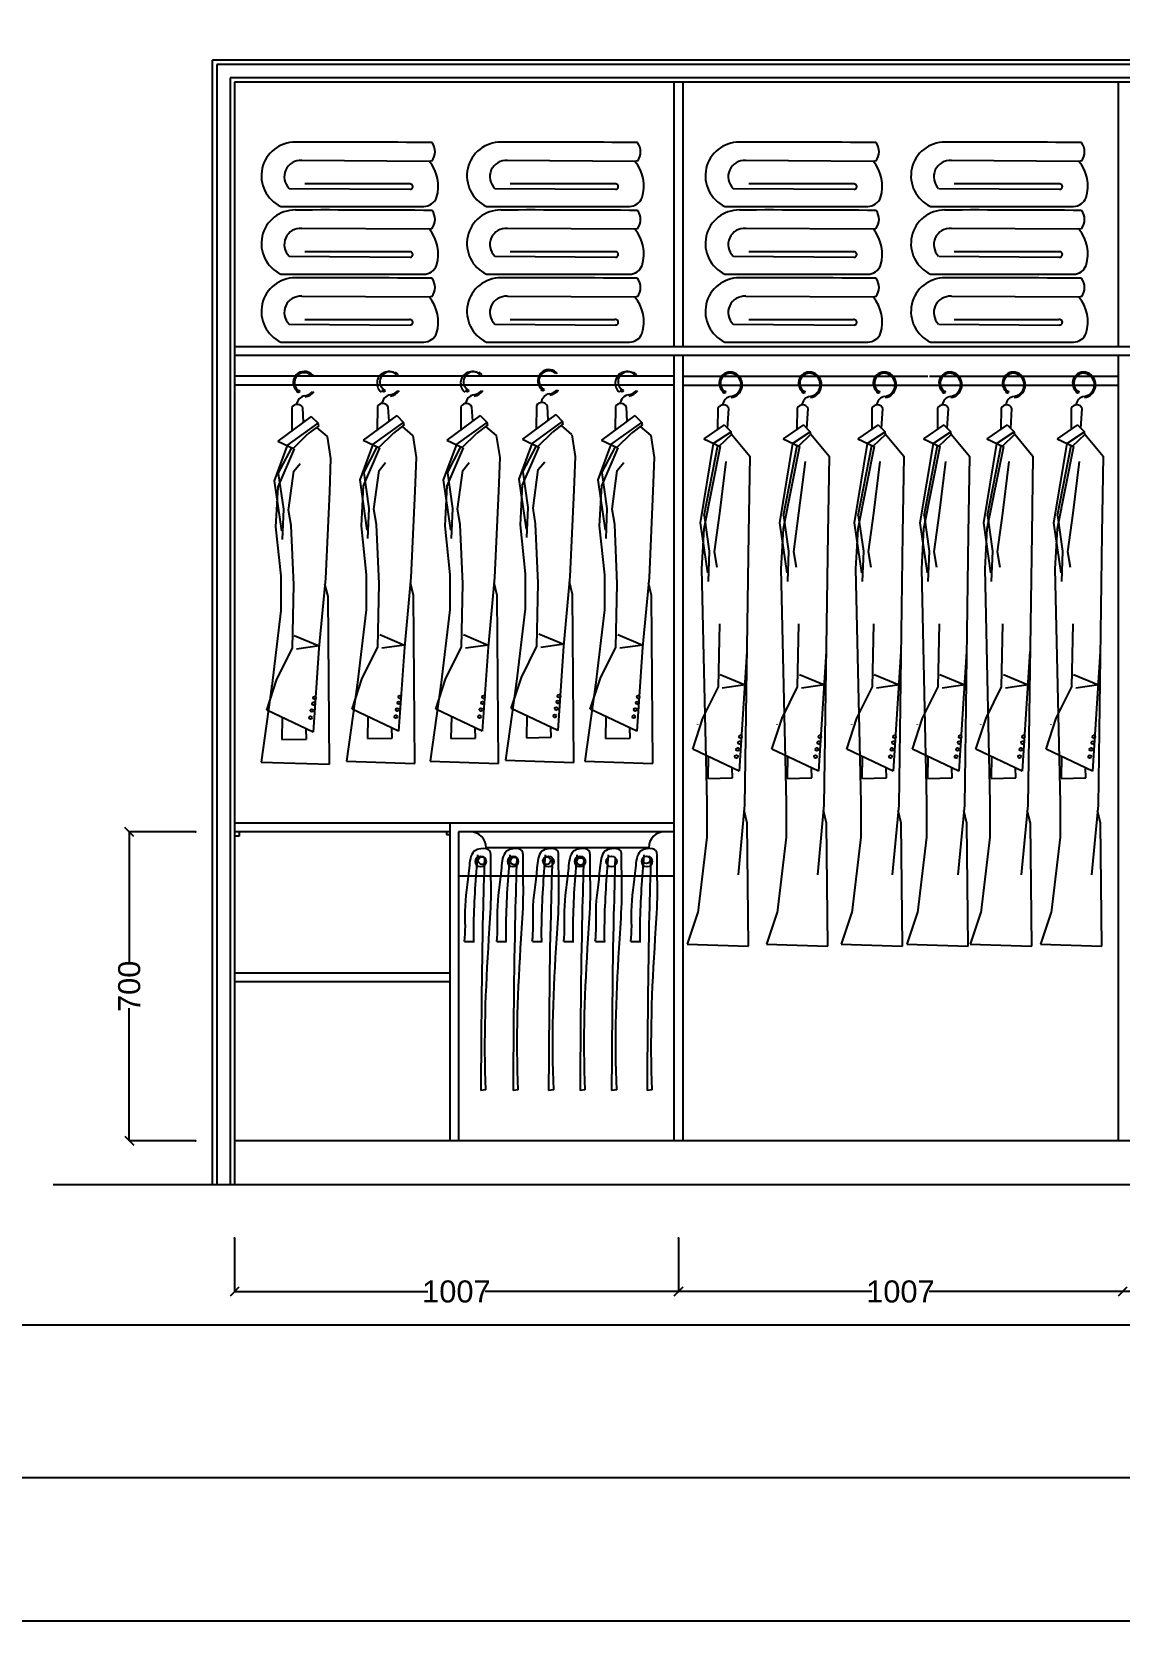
# Model space of a CAD drawing. Header units: inches. Extents: x 8.4 to 50.9, y 14.4 to 39.2.
# Drawn here: x 10.727 to 13.195, y 14.425 to 18.029 of the extents above; entities that cross this region are included whole.
import ezdxf

# ---------------------------------------------------------------- set-up
doc = ezdxf.new("R2010")
doc.units = ezdxf.units.IN
doc.header["$MEASUREMENT"] = 0
for name, color, linetype in [('02', 2, 'Continuous'), ('1', 1, 'Continuous'), ('4', 4, 'Continuous'), ('kadrbm', 4, 'Continuous')]:
    doc.layers.add(name, color=color, linetype=linetype)
doc.styles.get("Standard").update_dxf_attribs({"font": 'arial.ttf'})

# ---------------------------------------------------------------- blocks, each defined once
blk = doc.blocks.new('kadrbm')
at = {"layer": 'kadrbm', "color": 4}
blk.add_lwpolyline([(0, 0), (0, 24.7972), (21, 24.7972), (21, 0), (0, 0)], close=True, dxfattribs=at)
blk.add_lwpolyline([(20.6631, 0.3257), (20.6631, 24.4603), (0.3369, 24.4603), (0.3369, 0.3257), (20.6631, 0.3257)], dxfattribs=at)

msp = doc.modelspace()

# ---------------------------------------------------------------- linework, layer by layer
at = {"layer": '02'}
for p, q in [((11.0985, 16.2145), (10.9482, 16.2145)), ((10.9483, 16.2145), (10.9483, 15.9139)), ((10.9483, 15.5145), (10.9483, 15.8152)), ((11.0985, 15.5145), (10.9482, 15.5145)), ((11.1866, 15.2937), (11.1866, 15.1721)), ((12.1932, 15.2937), (12.1932, 15.1721)), ((11.1866, 15.1723), (11.6248, 15.1723)), ((12.6315, 15.1723), (11.755, 15.1723)), ((13.6381, 15.1723), (12.7616, 15.1723))]:
    msp.add_line(p, q, dxfattribs=at)
for p in [(10.9483, 16.2145), (11.0985, 16.2145), (11.0985, 15.5145), (11.1866, 15.2937), (12.1932, 15.2937), (12.1932, 15.1723)]:
    msp.add_point(p, dxfattribs=at)
at = {"layer": '1'}
for p, q in [((14.2566, 17.9645), (11.1366, 17.9645)), ((11.1366, 15.4145), (11.1366, 17.9645)), ((14.2466, 17.9545), (11.1466, 17.9545)), ((11.1466, 17.9545), (11.1466, 15.4145)), ((14.2166, 17.9245), (11.1766, 17.9245)), ((11.1766, 17.9245), (11.1766, 15.4145)), ((14.2066, 17.9145), (11.1866, 17.9145)), ((11.1866, 17.9145), (11.1866, 15.4145)), ((12.1832, 17.9145), (12.1832, 17.3145)), ((12.2032, 17.9145), (12.2032, 17.3145)), ((13.1899, 17.9145), (13.1899, 17.3145)), ((11.6286, 17.735), (11.3393, 17.7368)), ((11.6341, 17.7363), (11.6286, 17.735)), ((12.0947, 17.735), (11.8054, 17.7368)), ((12.1002, 17.7363), (12.0947, 17.735)), ((12.6353, 17.735), (12.346, 17.7368)), ((12.6408, 17.7363), (12.6353, 17.735)), ((13.1014, 17.735), (12.8121, 17.7368)), ((13.1069, 17.7363), (13.1014, 17.735)), ((11.3106, 17.6739), (11.5847, 17.6718)), ((11.5833, 17.6838), (11.346, 17.6838)), ((11.7767, 17.6739), (12.0508, 17.6718)), ((12.0494, 17.6838), (11.8121, 17.6838)), ((12.3172, 17.6739), (12.5914, 17.6718)), ((12.59, 17.6838), (12.3527, 17.6838)), ((12.7833, 17.6739), (13.0575, 17.6718)), ((13.0561, 17.6838), (12.8188, 17.6838)), ((11.292, 17.6331), (11.6159, 17.6331)), ((11.7581, 17.6331), (12.082, 17.6331)), ((12.2987, 17.6331), (12.6226, 17.6331)), ((12.7648, 17.6331), (13.0887, 17.6331)), ((11.6286, 17.5811), (11.3393, 17.5829)), ((11.6341, 17.5824), (11.6286, 17.5811)), ((12.0947, 17.5811), (11.8054, 17.5829)), ((12.1002, 17.5824), (12.0947, 17.5811)), ((12.6353, 17.5811), (12.346, 17.5829)), ((12.6408, 17.5824), (12.6353, 17.5811)), ((13.1014, 17.5811), (12.8121, 17.5829)), ((13.1069, 17.5824), (13.1014, 17.5811)), ((11.3106, 17.52), (11.5847, 17.5179)), ((11.5833, 17.53), (11.346, 17.53)), ((11.7767, 17.52), (12.0508, 17.5179)), ((12.0494, 17.53), (11.8121, 17.53)), ((12.3172, 17.52), (12.5914, 17.5179)), ((12.59, 17.53), (12.3527, 17.53)), ((12.7833, 17.52), (13.0575, 17.5179)), ((13.0561, 17.53), (12.8188, 17.53)), ((11.292, 17.4793), (11.6159, 17.4793)), ((11.7581, 17.4793), (12.082, 17.4793)), ((12.2987, 17.4793), (12.6226, 17.4793)), ((12.7648, 17.4793), (13.0887, 17.4793)), ((11.6286, 17.4272), (11.3393, 17.429)), ((11.6341, 17.4286), (11.6286, 17.4272)), ((12.0947, 17.4272), (11.8054, 17.429)), ((12.1002, 17.4286), (12.0947, 17.4272)), ((12.6353, 17.4272), (12.346, 17.429)), ((12.6408, 17.4286), (12.6353, 17.4272)), ((13.1014, 17.4272), (12.8121, 17.429)), ((13.1069, 17.4286), (13.1014, 17.4272)), ((11.5833, 17.3761), (11.346, 17.3761)), ((12.0494, 17.3761), (11.8121, 17.3761)), ((12.59, 17.3761), (12.3527, 17.3761)), ((13.0561, 17.3761), (12.8188, 17.3761)), ((11.3106, 17.3662), (11.5847, 17.364)), ((11.7767, 17.3662), (12.0508, 17.364)), ((12.3172, 17.3662), (12.5914, 17.364)), ((12.7833, 17.3662), (13.0575, 17.364)), ((14.2066, 17.3145), (11.1866, 17.3145)), ((11.292, 17.3254), (11.6159, 17.3254)), ((11.7581, 17.3254), (12.082, 17.3254)), ((12.2987, 17.3254), (12.6226, 17.3254)), ((12.7648, 17.3254), (13.0887, 17.3254)), ((14.2066, 17.2945), (11.1866, 17.2945)), ((12.1832, 17.2945), (12.1832, 15.5145)), ((12.2032, 17.2945), (12.2032, 15.5145)), ((13.1899, 17.2945), (13.1899, 15.5145)), ((12.1832, 17.2478), (11.1866, 17.2478)), ((12.1832, 17.2278), (11.1866, 17.2278)), ((12.2032, 17.2478), (12.7584, 17.2478)), ((12.2032, 17.2278), (13.1899, 17.2278)), ((12.7622, 17.2478), (13.1899, 17.2478)), ((11.3608, 17.1567), (11.2851, 17.1007)), ((11.3169, 17.1769), (11.3164, 17.1239)), ((11.3435, 17.1439), (11.3417, 17.1759)), ((11.3608, 17.1567), (11.3764, 17.1411)), ((11.5545, 17.1588), (11.4788, 17.1028)), ((11.5107, 17.179), (11.5101, 17.1259)), ((11.5372, 17.146), (11.5354, 17.1779)), ((11.5545, 17.1588), (11.5702, 17.1431)), ((11.7441, 17.1588), (11.6684, 17.1028)), ((11.7003, 17.179), (11.6997, 17.1259)), ((11.7268, 17.146), (11.725, 17.1779)), ((11.7441, 17.1588), (11.7598, 17.1431)), ((11.9152, 17.1609), (11.8395, 17.1048)), ((11.8713, 17.181), (11.8708, 17.128)), ((11.8979, 17.148), (11.8961, 17.18)), ((11.9152, 17.1609), (11.9308, 17.1452)), ((12.0945, 17.1588), (12.0188, 17.1028)), ((12.0506, 17.179), (12.0501, 17.1259)), ((12.0772, 17.146), (12.0754, 17.1779)), ((12.0945, 17.1588), (12.1101, 17.1431)), ((12.2828, 17.1756), (12.2822, 17.1289)), ((12.3047, 17.1296), (12.3075, 17.1745)), ((12.4625, 17.1756), (12.462, 17.1289)), ((12.4844, 17.1296), (12.4873, 17.1745)), ((12.632, 17.1756), (12.6314, 17.1289)), ((12.6539, 17.1296), (12.6567, 17.1745)), ((12.7809, 17.1756), (12.7804, 17.1289)), ((12.8028, 17.1296), (12.8057, 17.1745)), ((12.9247, 17.1756), (12.9242, 17.1289)), ((12.9466, 17.1296), (12.9495, 17.1745)), ((13.0839, 17.1756), (13.0834, 17.1289)), ((13.1058, 17.1296), (13.1087, 17.1745)), ((11.3065, 17.0906), (11.3764, 17.1411)), ((11.3778, 17.1356), (11.3532, 17.1171)), ((11.3729, 17.1319), (11.3968, 17.1112)), ((11.3778, 17.1356), (11.3764, 17.1411)), ((11.5002, 17.0927), (11.5702, 17.1431)), ((11.5137, 17.0863), (11.5469, 17.1191)), ((11.5715, 17.1376), (11.5469, 17.1191)), ((11.5666, 17.134), (11.5905, 17.1133)), ((11.5715, 17.1376), (11.5702, 17.1431)), ((11.6898, 17.0927), (11.7598, 17.1431)), ((11.7033, 17.0863), (11.7365, 17.1191)), ((11.7611, 17.1376), (11.7365, 17.1191)), ((11.7562, 17.134), (11.7801, 17.1133)), ((11.7611, 17.1376), (11.7598, 17.1431)), ((11.8609, 17.0947), (11.9308, 17.1452)), ((11.8743, 17.0884), (11.9075, 17.1212)), ((11.9322, 17.1397), (11.9075, 17.1212)), ((11.9273, 17.136), (11.9512, 17.1154)), ((11.9322, 17.1397), (11.9308, 17.1452)), ((12.0402, 17.0927), (12.1101, 17.1431)), ((12.0536, 17.0863), (12.0868, 17.1191)), ((12.1115, 17.1376), (12.0868, 17.1191)), ((12.1066, 17.134), (12.1305, 17.1133)), ((12.1115, 17.1376), (12.1101, 17.1431)), ((12.2969, 17.1374), (12.2509, 17.1057)), ((12.2723, 17.0956), (12.3125, 17.1218)), ((12.2969, 17.1374), (12.3125, 17.1218)), ((12.3138, 17.1167), (12.3125, 17.1218)), ((12.4766, 17.1374), (12.4307, 17.1057)), ((12.4521, 17.0956), (12.4922, 17.1218)), ((12.4766, 17.1374), (12.4922, 17.1218)), ((12.4935, 17.1167), (12.4922, 17.1218)), ((12.6461, 17.1374), (12.6001, 17.1057)), ((12.6215, 17.0956), (12.6617, 17.1218)), ((12.6461, 17.1374), (12.6617, 17.1218)), ((12.663, 17.1167), (12.6617, 17.1218)), ((12.795, 17.1374), (12.7491, 17.1057)), ((12.7705, 17.0956), (12.8106, 17.1218)), ((12.795, 17.1374), (12.8106, 17.1218)), ((12.8119, 17.1167), (12.8106, 17.1218)), ((12.9388, 17.1374), (12.8928, 17.1057)), ((12.9143, 17.0956), (12.9544, 17.1218)), ((12.9388, 17.1374), (12.9544, 17.1218)), ((12.9557, 17.1167), (12.9544, 17.1218)), ((13.098, 17.1374), (13.052, 17.1057)), ((13.0735, 17.0956), (13.1136, 17.1218)), ((13.098, 17.1374), (13.1136, 17.1218)), ((13.1149, 17.1167), (13.1136, 17.1218)), ((11.3065, 17.0906), (11.2769, 17.0106)), ((11.3222, 17.0834), (11.2849, 16.9972)), ((11.2851, 17.1007), (11.3221, 17.0832)), ((11.2861, 17.027), (11.3169, 17.0857)), ((11.32, 17.0843), (11.3532, 17.1171)), ((11.3971, 17.1112), (11.4047, 17.0615)), ((11.5002, 17.0927), (11.4706, 17.0127)), ((11.5159, 17.0855), (11.4786, 16.9992)), ((11.4788, 17.1028), (11.5159, 17.0853)), ((11.4798, 17.0291), (11.5106, 17.0878)), ((11.5908, 17.1133), (11.5984, 17.0636)), ((11.6898, 17.0927), (11.6602, 17.0127)), ((11.7055, 17.0855), (11.6682, 16.9992)), ((11.6684, 17.1028), (11.7055, 17.0853)), ((11.6694, 17.0291), (11.7002, 17.0878)), ((11.7804, 17.1133), (11.788, 17.0636)), ((11.8609, 17.0947), (11.8313, 17.0148)), ((11.8766, 17.0875), (11.8392, 17.0013)), ((11.8395, 17.1048), (11.8765, 17.0874)), ((11.8405, 17.0311), (11.8713, 17.0898)), ((11.9514, 17.1153), (11.9591, 17.0656)), ((12.0402, 17.0927), (12.0106, 17.0127)), ((12.0559, 17.0855), (12.0185, 16.9992)), ((12.0188, 17.1028), (12.0558, 17.0853)), ((12.0198, 17.0291), (12.0506, 17.0878)), ((12.1307, 17.1133), (12.1384, 17.0636)), ((12.2723, 17.0956), (12.2427, 16.9157)), ((12.288, 17.0884), (12.2507, 16.9022)), ((12.2509, 17.1057), (12.288, 17.0883)), ((12.2519, 16.932), (12.2827, 17.0907)), ((12.2858, 17.0893), (12.314, 17.1164)), ((12.3138, 17.1167), (12.3551, 17.0665)), ((12.4521, 17.0956), (12.4225, 16.9157)), ((12.4678, 17.0884), (12.4304, 16.9022)), ((12.4307, 17.1057), (12.4677, 17.0883)), ((12.4316, 16.932), (12.4625, 17.0907)), ((12.4655, 17.0893), (12.4937, 17.1164)), ((12.4935, 17.1167), (12.5349, 17.0665)), ((12.6215, 17.0956), (12.592, 16.9157)), ((12.6372, 17.0884), (12.5999, 16.9022)), ((12.6001, 17.1057), (12.6372, 17.0883)), ((12.6011, 16.932), (12.632, 17.0907)), ((12.635, 17.0893), (12.6632, 17.1164)), ((12.663, 17.1167), (12.7044, 17.0665)), ((12.7705, 17.0956), (12.7409, 16.9157)), ((12.7862, 17.0884), (12.7488, 16.9022)), ((12.7491, 17.1057), (12.7861, 17.0883)), ((12.7501, 16.932), (12.7809, 17.0907)), ((12.7839, 17.0893), (12.8121, 17.1164)), ((12.8119, 17.1167), (12.8533, 17.0665)), ((12.9143, 17.0956), (12.8847, 16.9157)), ((12.93, 17.0884), (12.8926, 16.9022)), ((12.8928, 17.1057), (12.9299, 17.0883)), ((12.8938, 16.932), (12.9247, 17.0907)), ((12.9277, 17.0893), (12.9559, 17.1164)), ((12.9557, 17.1167), (12.9971, 17.0665)), ((13.0735, 17.0956), (13.0439, 16.9157)), ((13.0892, 17.0884), (13.0518, 16.9022)), ((13.052, 17.1057), (13.0891, 17.0883)), ((13.053, 16.932), (13.0839, 17.0907)), ((13.0869, 17.0893), (13.1151, 17.1164)), ((13.1149, 17.1167), (13.1563, 17.0665)), ((11.321, 17.0323), (11.3356, 17.0498)), ((11.4047, 17.0615), (11.4018, 16.9855)), ((11.5147, 17.0343), (11.5293, 17.0519)), ((11.5984, 17.0636), (11.5955, 16.9875)), ((11.7043, 17.0343), (11.7189, 17.0519)), ((11.788, 17.0636), (11.7851, 16.9875)), ((11.8753, 17.0364), (11.89, 17.0539)), ((11.9591, 17.0656), (11.9561, 16.9896)), ((12.0546, 17.0343), (12.0693, 17.0519)), ((12.1384, 17.0636), (12.1354, 16.9875)), ((12.2868, 16.9373), (12.3014, 17.0548)), ((12.3551, 17.0665), (12.3522, 16.8905)), ((12.4665, 16.9373), (12.4812, 17.0548)), ((12.5349, 17.0665), (12.532, 16.8905)), ((12.636, 16.9373), (12.6506, 17.0548)), ((12.7044, 17.0665), (12.7014, 16.8905)), ((12.7849, 16.9373), (12.7996, 17.0548)), ((12.8533, 17.0665), (12.8504, 16.8905)), ((12.9287, 16.9373), (12.9434, 17.0548)), ((12.9971, 17.0665), (12.9942, 16.8905)), ((13.0879, 16.9373), (13.1026, 17.0548)), ((13.1563, 17.0665), (13.1534, 16.8905)), ((11.2769, 17.0106), (11.2934, 16.897)), ((11.2861, 17.027), (11.2975, 16.9463)), ((11.3093, 16.9445), (11.321, 17.0323)), ((11.4706, 17.0127), (11.4871, 16.899)), ((11.4798, 17.0291), (11.4912, 16.9483)), ((11.503, 16.9466), (11.5147, 17.0343)), ((11.6602, 17.0127), (11.6767, 16.899)), ((11.6694, 17.0291), (11.6808, 16.9483)), ((11.6926, 16.9466), (11.7043, 17.0343)), ((11.8313, 17.0148), (11.8477, 16.9011)), ((11.8405, 17.0311), (11.8519, 16.9504)), ((11.8636, 16.9486), (11.8753, 17.0364)), ((12.0106, 17.0127), (12.027, 16.899)), ((12.0198, 17.0291), (12.0312, 16.9483)), ((12.0429, 16.9466), (12.0546, 17.0343)), ((11.2849, 16.9972), (11.28, 16.9065)), ((11.4018, 16.9855), (11.393, 16.7895)), ((11.4786, 16.9992), (11.4737, 16.9086)), ((11.5955, 16.9875), (11.5867, 16.7916)), ((11.6682, 16.9992), (11.6633, 16.9086)), ((11.7851, 16.9875), (11.7763, 16.7916)), ((11.8392, 17.0013), (11.8344, 16.9106)), ((11.9561, 16.9896), (11.9474, 16.7936)), ((12.0185, 16.9992), (12.0137, 16.9086)), ((12.1354, 16.9875), (12.1267, 16.7916)), ((11.2975, 16.9463), (11.2947, 16.8778)), ((11.3151, 16.9094), (11.3093, 16.9445)), ((11.4912, 16.9483), (11.4885, 16.8799)), ((11.5088, 16.9115), (11.503, 16.9466)), ((11.6808, 16.9483), (11.6781, 16.8799)), ((11.6984, 16.9115), (11.6926, 16.9466)), ((11.8519, 16.9504), (11.8491, 16.8819)), ((11.8695, 16.9135), (11.8636, 16.9486)), ((12.0312, 16.9483), (12.0284, 16.8799)), ((12.0488, 16.9115), (12.0429, 16.9466)), ((11.28, 16.9065), (11.2917, 16.7954)), ((11.321, 16.7749), (11.3151, 16.9094)), ((11.4737, 16.9086), (11.4854, 16.7974)), ((11.5147, 16.777), (11.5088, 16.9115)), ((11.6633, 16.9086), (11.675, 16.7974)), ((11.7043, 16.777), (11.6984, 16.9115)), ((11.8344, 16.9106), (11.8461, 16.7995)), ((11.8753, 16.779), (11.8695, 16.9135)), ((12.0137, 16.9086), (12.0254, 16.7974)), ((12.0546, 16.777), (12.0488, 16.9115)), ((12.2427, 16.9157), (12.2592, 16.802)), ((12.2519, 16.932), (12.2633, 16.8513)), ((12.2751, 16.8495), (12.2868, 16.9373)), ((12.4225, 16.9157), (12.4389, 16.802)), ((12.4316, 16.932), (12.443, 16.8513)), ((12.4548, 16.8495), (12.4665, 16.9373)), ((12.592, 16.9157), (12.6084, 16.802)), ((12.6011, 16.932), (12.6125, 16.8513)), ((12.6243, 16.8495), (12.636, 16.9373)), ((12.7409, 16.9157), (12.7573, 16.802)), ((12.7501, 16.932), (12.7614, 16.8513)), ((12.7732, 16.8495), (12.7849, 16.9373)), ((12.8847, 16.9157), (12.9011, 16.802)), ((12.8938, 16.932), (12.9052, 16.8513)), ((12.917, 16.8495), (12.9287, 16.9373)), ((13.0439, 16.9157), (13.0603, 16.802)), ((13.053, 16.932), (13.0644, 16.8513)), ((13.0762, 16.8495), (13.0879, 16.9373)), ((12.2507, 16.9022), (12.2458, 16.8115)), ((12.3522, 16.8905), (12.3434, 16.2755)), ((12.4304, 16.9022), (12.4256, 16.8115)), ((12.532, 16.8905), (12.5232, 16.2755)), ((12.5999, 16.9022), (12.595, 16.8115)), ((12.7014, 16.8905), (12.6927, 16.2755)), ((12.7488, 16.9022), (12.744, 16.8115)), ((12.8504, 16.8905), (12.8416, 16.2755)), ((12.8926, 16.9022), (12.8878, 16.8115)), ((12.9942, 16.8905), (12.9854, 16.2755)), ((13.0518, 16.9022), (13.047, 16.8115)), ((13.1534, 16.8905), (13.1446, 16.2755)), ((12.2633, 16.8513), (12.2606, 16.7828)), ((12.2809, 16.8144), (12.2751, 16.8495)), ((12.443, 16.8513), (12.4403, 16.7828)), ((12.4607, 16.8144), (12.4548, 16.8495)), ((12.6125, 16.8513), (12.6098, 16.7828)), ((12.6301, 16.8144), (12.6243, 16.8495)), ((12.7614, 16.8513), (12.7587, 16.7828)), ((12.7791, 16.8144), (12.7732, 16.8495)), ((12.9052, 16.8513), (12.9025, 16.7828)), ((12.9229, 16.8144), (12.917, 16.8495)), ((13.0644, 16.8513), (13.0617, 16.7828)), ((13.0821, 16.8144), (13.0762, 16.8495)), ((11.2917, 16.7954), (11.2917, 16.7164)), ((11.4854, 16.7974), (11.4854, 16.7185)), ((11.675, 16.7974), (11.675, 16.7185)), ((11.8461, 16.7995), (11.8461, 16.7205)), ((12.0254, 16.7974), (12.0254, 16.7185)), ((12.2458, 16.8115), (12.2575, 16.2814)), ((12.4256, 16.8115), (12.4373, 16.2814)), ((12.595, 16.8115), (12.6067, 16.2814)), ((12.744, 16.8115), (12.7557, 16.2814)), ((12.8878, 16.8115), (12.8995, 16.2814)), ((13.047, 16.8115), (13.0587, 16.2814)), ((11.318, 16.6316), (11.321, 16.7749)), ((11.393, 16.7895), (11.3783, 16.6316)), ((11.3988, 16.7486), (11.3919, 16.7775)), ((11.5118, 16.6337), (11.5147, 16.777)), ((11.5867, 16.7916), (11.5721, 16.6337)), ((11.5926, 16.7506), (11.5856, 16.7796)), ((11.7014, 16.6337), (11.7043, 16.777)), ((11.7763, 16.7916), (11.7617, 16.6337)), ((11.7822, 16.7506), (11.7752, 16.7796)), ((11.8724, 16.6357), (11.8753, 16.779)), ((11.9474, 16.7936), (11.9327, 16.6357)), ((11.9532, 16.7527), (11.9462, 16.7816)), ((12.0517, 16.6337), (12.0546, 16.777)), ((12.1267, 16.7916), (12.112, 16.6337)), ((12.1325, 16.7506), (12.1255, 16.7796)), ((11.4018, 16.368), (11.3988, 16.7486)), ((11.5955, 16.37), (11.5926, 16.7506)), ((11.7851, 16.37), (11.7822, 16.7506)), ((11.9561, 16.3721), (11.9532, 16.7527)), ((12.1354, 16.37), (12.1325, 16.7506)), ((11.2917, 16.7164), (11.2712, 16.5453)), ((11.4854, 16.7185), (11.4649, 16.5474)), ((11.675, 16.7185), (11.6545, 16.5474)), ((11.8461, 16.7205), (11.8256, 16.5495)), ((12.0254, 16.7185), (12.0049, 16.5474)), ((12.2839, 16.5433), (12.2868, 16.6866)), ((12.4636, 16.5433), (12.4665, 16.6866)), ((12.6331, 16.5433), (12.636, 16.6866)), ((12.782, 16.5433), (12.7849, 16.6866)), ((12.9258, 16.5433), (12.9287, 16.6866)), ((13.085, 16.5433), (13.0879, 16.6866)), ((11.3223, 16.6599), (11.3787, 16.6364)), ((11.516, 16.6619), (11.5724, 16.6384)), ((11.7056, 16.6619), (11.762, 16.6384)), ((11.8767, 16.664), (11.9331, 16.6405)), ((12.056, 16.6619), (12.1124, 16.6384)), ((11.2829, 16.561), (11.318, 16.6316)), ((11.3787, 16.6364), (11.327, 16.6289)), ((11.3783, 16.6316), (11.3652, 16.4408)), ((11.4766, 16.563), (11.5118, 16.6337)), ((11.5724, 16.6384), (11.5207, 16.6309)), ((11.5721, 16.6337), (11.5589, 16.4429)), ((11.6662, 16.563), (11.7014, 16.6337)), ((11.762, 16.6384), (11.7103, 16.6309)), ((11.7617, 16.6337), (11.7485, 16.4429)), ((11.8373, 16.5651), (11.8724, 16.6357)), ((11.9331, 16.6405), (11.8814, 16.633)), ((11.9327, 16.6357), (11.9195, 16.4449)), ((12.0166, 16.563), (12.0517, 16.6337)), ((12.1124, 16.6384), (12.0607, 16.6309)), ((12.112, 16.6337), (12.0988, 16.4429)), ((12.3484, 16.6236), (12.331, 16.3525)), ((12.5282, 16.6236), (12.5107, 16.3525)), ((12.6976, 16.6236), (12.6802, 16.3525)), ((12.8466, 16.6236), (12.8291, 16.3525)), ((12.9903, 16.6236), (12.9729, 16.3525)), ((13.1495, 16.6236), (13.1321, 16.3525)), ((11.2712, 16.5464), (11.2471, 16.3729)), ((11.2598, 16.4905), (11.2829, 16.561)), ((11.2712, 16.5453), (11.2712, 16.5464)), ((11.4649, 16.5484), (11.4408, 16.375)), ((11.4535, 16.4926), (11.4766, 16.563)), ((11.4649, 16.5474), (11.4649, 16.5484)), ((11.6545, 16.5484), (11.6304, 16.375)), ((11.6431, 16.4926), (11.6662, 16.563)), ((11.6545, 16.5474), (11.6545, 16.5484)), ((11.8256, 16.5505), (11.8015, 16.377)), ((11.8142, 16.4947), (11.8373, 16.5651)), ((11.8256, 16.5495), (11.8256, 16.5505)), ((12.0049, 16.5484), (11.9808, 16.375)), ((11.9935, 16.4926), (12.0166, 16.563)), ((12.0049, 16.5474), (12.0049, 16.5484)), ((12.2487, 16.4727), (12.2839, 16.5433)), ((12.2881, 16.5716), (12.3445, 16.5481)), ((12.3445, 16.5481), (12.2928, 16.5406)), ((12.4285, 16.4727), (12.4636, 16.5433)), ((12.4679, 16.5716), (12.5243, 16.5481)), ((12.5243, 16.5481), (12.4726, 16.5406)), ((12.598, 16.4727), (12.6331, 16.5433)), ((12.6373, 16.5716), (12.6938, 16.5481)), ((12.6938, 16.5481), (12.642, 16.5406)), ((12.7469, 16.4727), (12.782, 16.5433)), ((12.7863, 16.5716), (12.8427, 16.5481)), ((12.8427, 16.5481), (12.791, 16.5406)), ((12.8907, 16.4727), (12.9258, 16.5433)), ((12.9301, 16.5716), (12.9865, 16.5481)), ((12.9865, 16.5481), (12.9348, 16.5406)), ((13.0499, 16.4727), (13.085, 16.5433)), ((13.0893, 16.5716), (13.1457, 16.5481)), ((13.1457, 16.5481), (13.094, 16.5406)), ((11.3652, 16.4408), (11.2598, 16.4905)), ((11.2951, 16.4739), (11.2943, 16.4242)), ((11.5589, 16.4429), (11.4535, 16.4926)), ((11.4889, 16.4759), (11.488, 16.4263)), ((11.7485, 16.4429), (11.6431, 16.4926)), ((11.6785, 16.4759), (11.6776, 16.4263)), ((11.9195, 16.4449), (11.8142, 16.4947)), ((11.8495, 16.478), (11.8487, 16.4283)), ((12.0988, 16.4429), (11.9935, 16.4926)), ((12.0288, 16.4759), (12.028, 16.4263)), ((12.2256, 16.4023), (12.2487, 16.4727)), ((12.4054, 16.4023), (12.4285, 16.4727)), ((12.5748, 16.4023), (12.598, 16.4727)), ((12.7238, 16.4023), (12.7469, 16.4727)), ((12.8676, 16.4023), (12.8907, 16.4727)), ((13.0268, 16.4023), (13.0499, 16.4727)), ((11.3502, 16.4252), (11.3495, 16.4482)), ((11.5439, 16.4273), (11.5432, 16.4503)), ((11.7335, 16.4273), (11.7328, 16.4503)), ((11.9046, 16.4293), (11.9039, 16.4523)), ((12.0839, 16.4273), (12.0832, 16.4503)), ((12.237, 16.4571), (12.237, 16.4581)), ((12.4168, 16.4571), (12.4168, 16.4581)), ((12.5862, 16.4571), (12.5862, 16.4581)), ((12.7352, 16.4571), (12.7352, 16.4581)), ((12.879, 16.4571), (12.879, 16.4581)), ((13.0382, 16.4571), (13.0382, 16.4581)), ((11.2943, 16.4242), (11.3502, 16.4252)), ((11.488, 16.4263), (11.5439, 16.4273)), ((11.6776, 16.4263), (11.7335, 16.4273)), ((11.8487, 16.4283), (11.9046, 16.4293)), ((12.028, 16.4263), (12.0839, 16.4273)), ((12.331, 16.3525), (12.2256, 16.4023)), ((12.5107, 16.3525), (12.4054, 16.4023)), ((12.6802, 16.3525), (12.5748, 16.4023)), ((12.8291, 16.3525), (12.7238, 16.4023)), ((12.9729, 16.3525), (12.8676, 16.4023)), ((13.1321, 16.3525), (13.0268, 16.4023)), ((11.2471, 16.3729), (11.4018, 16.368)), ((11.4408, 16.375), (11.5955, 16.37)), ((11.6304, 16.375), (11.7851, 16.37)), ((11.8015, 16.377), (11.9561, 16.3721)), ((11.9808, 16.375), (12.1354, 16.37)), ((12.261, 16.3856), (12.2601, 16.3359)), ((12.4407, 16.3856), (12.4399, 16.3359)), ((12.6102, 16.3856), (12.6094, 16.3359)), ((12.7591, 16.3856), (12.7583, 16.3359)), ((12.9029, 16.3856), (12.9021, 16.3359)), ((13.0621, 16.3856), (13.0613, 16.3359)), ((12.2601, 16.3359), (12.316, 16.3369)), ((12.316, 16.3369), (12.3153, 16.3599)), ((12.4399, 16.3359), (12.4958, 16.3369)), ((12.4958, 16.3369), (12.4951, 16.3599)), ((12.6094, 16.3359), (12.6653, 16.3369)), ((12.6653, 16.3369), (12.6646, 16.3599)), ((12.7583, 16.3359), (12.8142, 16.3369)), ((12.8142, 16.3369), (12.8135, 16.3599)), ((12.9021, 16.3359), (12.958, 16.3369)), ((12.958, 16.3369), (12.9573, 16.3599)), ((13.0613, 16.3359), (13.1172, 16.3369)), ((13.1172, 16.3369), (13.1165, 16.3599)), ((12.2575, 16.2814), (12.2575, 16.2024)), ((12.3434, 16.2755), (12.3288, 16.1176)), ((12.3493, 16.2346), (12.3423, 16.2635)), ((12.4373, 16.2814), (12.4373, 16.2024)), ((12.5232, 16.2755), (12.5085, 16.1176)), ((12.529, 16.2346), (12.5221, 16.2635)), ((12.6067, 16.2814), (12.6067, 16.2024)), ((12.6927, 16.2755), (12.678, 16.1176)), ((12.6985, 16.2346), (12.6915, 16.2635)), ((12.7557, 16.2814), (12.7557, 16.2024)), ((12.8416, 16.2755), (12.8269, 16.1176)), ((12.8474, 16.2346), (12.8405, 16.2635)), ((12.8995, 16.2814), (12.8995, 16.2024)), ((12.9854, 16.2755), (12.9707, 16.1176)), ((12.9912, 16.2346), (12.9843, 16.2635)), ((13.0587, 16.2814), (13.0587, 16.2024)), ((13.1446, 16.2755), (13.1299, 16.1176)), ((13.1504, 16.2346), (13.1435, 16.2635)), ((10.9583, 16.2045), (10.9383, 16.2245)), ((12.1832, 16.2345), (11.1866, 16.2345)), ((11.6749, 16.2345), (11.6749, 15.5145)), ((12.3522, 15.9552), (12.3493, 16.2346)), ((12.532, 15.9552), (12.529, 16.2346)), ((12.7014, 15.9552), (12.6985, 16.2346)), ((12.8504, 15.9552), (12.8474, 16.2346)), ((12.9942, 15.9552), (12.9912, 16.2346)), ((13.1534, 15.9552), (13.1504, 16.2346)), ((11.6749, 16.2145), (11.1866, 16.2145)), ((11.1976, 16.2047), (11.1866, 16.2047)), ((11.1976, 16.2145), (11.1976, 16.2047)), ((11.6677, 16.2145), (11.6677, 16.2091)), ((11.6677, 16.2091), (11.6749, 16.2091)), ((12.1832, 16.2145), (11.6949, 16.2145)), ((11.6949, 16.2145), (11.6949, 15.5145)), ((12.2575, 16.2024), (12.237, 16.0313)), ((12.4373, 16.2024), (12.4168, 16.0313)), ((12.6067, 16.2024), (12.5862, 16.0313)), ((12.7557, 16.2024), (12.7352, 16.0313)), ((12.8995, 16.2024), (12.879, 16.0313)), ((13.0587, 16.2024), (13.0382, 16.0313)), ((12.1258, 16.1788), (11.7573, 16.1788)), ((12.1832, 16.1145), (11.6949, 16.1145)), ((12.237, 16.0324), (12.2129, 15.9601)), ((12.4168, 16.0324), (12.3926, 15.9601)), ((12.5862, 16.0324), (12.5621, 15.9601)), ((12.7352, 16.0324), (12.711, 15.9601)), ((12.879, 16.0324), (12.8548, 15.9601)), ((13.0382, 16.0324), (13.014, 15.9601)), ((12.2129, 15.9601), (12.3522, 15.9552)), ((12.3926, 15.9601), (12.532, 15.9552)), ((12.5621, 15.9601), (12.7014, 15.9552)), ((12.711, 15.9601), (12.8504, 15.9552)), ((12.8548, 15.9601), (12.9942, 15.9552)), ((13.014, 15.9601), (13.1534, 15.9552)), ((11.6749, 15.8945), (11.1866, 15.8945)), ((11.6749, 15.8745), (11.1866, 15.8745)), ((11.7569, 15.6297), (11.7452, 15.6285)), ((11.8301, 15.6297), (11.8184, 15.6285)), ((11.9106, 15.6297), (11.8989, 15.6285)), ((11.982, 15.6297), (11.9703, 15.6285)), ((12.0534, 15.6297), (12.0417, 15.6285)), ((12.134, 15.6297), (12.1223, 15.6285)), ((10.9383, 15.5245), (10.9583, 15.5045)), ((14.2066, 15.5145), (11.1866, 15.5145)), ((14.6286, 15.4145), (10.7754, 15.4145)), ((11.1966, 15.1823), (11.1766, 15.1623)), ((12.2032, 15.1823), (12.1832, 15.1623)), ((13.2099, 15.1823), (13.1899, 15.1623)), ((8.7087, 15.0966), (29.0349, 15.0966))]:
    msp.add_line(p, q, dxfattribs=at)
for centre, radius in [((11.3314, 17.2134), 0.00265), ((11.5251, 17.2154), 0.00265), ((11.7147, 17.2154), 0.00265), ((11.8858, 17.2175), 0.00265), ((12.0651, 17.2154), 0.00265), ((12.2972, 17.2121), 0.00265), ((12.4769, 17.2121), 0.00265), ((12.6464, 17.2121), 0.00265), ((12.7953, 17.2121), 0.00265), ((12.9391, 17.2121), 0.00265), ((13.0983, 17.2121), 0.00265), ((11.3658, 16.5053), 0.00329), ((11.3681, 16.5186), 0.00329), ((11.5595, 16.5074), 0.00329), ((11.5618, 16.5207), 0.00329), ((11.7491, 16.5074), 0.00329), ((11.7514, 16.5207), 0.00329), ((11.9202, 16.5094), 0.00329), ((11.9225, 16.5228), 0.00329), ((12.0995, 16.5074), 0.00329), ((12.1018, 16.5207), 0.00329), ((11.3588, 16.4736), 0.00329), ((11.3618, 16.49), 0.00329), ((11.5525, 16.4757), 0.00329), ((11.5555, 16.492), 0.00329), ((11.7421, 16.4757), 0.00329), ((11.7451, 16.492), 0.00329), ((11.9131, 16.4777), 0.00329), ((11.9162, 16.4941), 0.00329), ((12.0924, 16.4757), 0.00329), ((12.0955, 16.492), 0.00329), ((12.3276, 16.4017), 0.00329), ((12.3316, 16.417), 0.00329), ((12.3339, 16.4304), 0.00329), ((12.5073, 16.4017), 0.00329), ((12.5113, 16.417), 0.00329), ((12.5137, 16.4304), 0.00329), ((12.6768, 16.4017), 0.00329), ((12.6808, 16.417), 0.00329), ((12.6832, 16.4304), 0.00329), ((12.8257, 16.4017), 0.00329), ((12.8298, 16.417), 0.00329), ((12.8321, 16.4304), 0.00329), ((12.9695, 16.4017), 0.00329), ((12.9735, 16.417), 0.00329), ((12.9759, 16.4304), 0.00329), ((13.1287, 16.4017), 0.00329), ((13.1327, 16.417), 0.00329), ((13.1351, 16.4304), 0.00329), ((12.3246, 16.3853), 0.00329), ((12.5043, 16.3853), 0.00329), ((12.6738, 16.3853), 0.00329), ((12.8227, 16.3853), 0.00329), ((12.9665, 16.3853), 0.00329), ((13.1257, 16.3853), 0.00329), ((11.745, 16.1476), 0.012), ((11.748, 16.1495), 0.00853), ((11.8182, 16.1476), 0.012), ((11.8208, 16.1486), 0.00853), ((11.8946, 16.1495), 0.00853), ((11.8988, 16.1476), 0.012), ((11.9702, 16.1476), 0.012), ((11.9712, 16.1477), 0.00853), ((12.0416, 16.1476), 0.012), ((12.1221, 16.1476), 0.012), ((12.1206, 16.1514), 0.00853)]:
    msp.add_circle(centre, radius, dxfattribs=at)
for centre, radius, start, end in [((11.324, 17.7023), 0.0763, 89.4543, 245.1656), ((11.3923, -12.0512), 29.8299, 89.53466, 90.12977), ((11.6074, 17.7573), 0.034, 321.7528, 36.8191), ((11.7901, 17.7023), 0.0763, 89.4543, 245.1656), ((11.8584, -12.0512), 29.8299, 89.53466, 90.12977), ((12.0735, 17.7573), 0.034, 321.7528, 36.8191), ((12.3307, 17.7023), 0.0763, 89.4543, 245.1656), ((12.399, -12.0512), 29.8299, 89.53466, 90.12977), ((12.6141, 17.7573), 0.034, 321.7528, 36.8191), ((12.7968, 17.7023), 0.0763, 89.4543, 245.1656), ((12.8651, -12.0512), 29.8299, 89.53466, 90.12977), ((13.0802, 17.7573), 0.034, 321.7528, 36.8191), ((11.3363, 17.7002), 0.0368, 85.2319, 225.5868), ((11.5595, 17.6786), 0.0892, 343.4184, 39.2187), ((11.8024, 17.7002), 0.0368, 85.2319, 225.5868), ((12.0256, 17.6786), 0.0892, 343.4184, 39.2187), ((12.3429, 17.7002), 0.0368, 85.2319, 225.5868), ((12.5662, 17.6786), 0.0892, 343.4184, 39.2187), ((12.809, 17.7002), 0.0368, 85.2319, 225.5868), ((13.0323, 17.6786), 0.0892, 343.4184, 39.2187), ((11.5848, 17.6779), 0.00612, 269.2533, 104.177), ((12.0509, 17.6779), 0.00612, 269.2533, 104.177), ((12.5915, 17.6779), 0.00612, 269.2533, 104.177), ((13.0576, 17.6779), 0.00612, 269.2533, 104.177), ((11.324, 17.5485), 0.0763, 89.4543, 245.1656), ((11.3923, -12.2051), 29.8299, 89.53466, 90.12977), ((11.6159, 17.6643), 0.0312, 270, 338.975), ((11.6074, 17.6035), 0.034, 321.7528, 36.8191), ((11.7901, 17.5485), 0.0763, 89.4543, 245.1656), ((11.8584, -12.2051), 29.8299, 89.53466, 90.12977), ((12.082, 17.6643), 0.0312, 270, 338.975), ((12.0735, 17.6035), 0.034, 321.7528, 36.8191), ((12.3307, 17.5485), 0.0763, 89.4543, 245.1656), ((12.399, -12.2051), 29.8299, 89.53466, 90.12977), ((12.6226, 17.6643), 0.0312, 270, 338.975), ((12.6141, 17.6035), 0.034, 321.7528, 36.8191), ((12.7968, 17.5485), 0.0763, 89.4543, 245.1656), ((12.8651, -12.2051), 29.8299, 89.53466, 90.12977), ((13.0887, 17.6643), 0.0312, 270, 338.975), ((13.0802, 17.6035), 0.034, 321.7528, 36.8191), ((11.3363, 17.5463), 0.0368, 85.2319, 225.5868), ((11.5595, 17.5247), 0.0892, 343.4184, 39.2187), ((11.8024, 17.5463), 0.0368, 85.2319, 225.5868), ((12.0256, 17.5247), 0.0892, 343.4184, 39.2187), ((12.3429, 17.5463), 0.0368, 85.2319, 225.5868), ((12.5662, 17.5247), 0.0892, 343.4184, 39.2187), ((12.809, 17.5463), 0.0368, 85.2319, 225.5868), ((13.0323, 17.5247), 0.0892, 343.4184, 39.2187), ((11.5848, 17.524), 0.00612, 269.2533, 104.177), ((12.0509, 17.524), 0.00612, 269.2533, 104.177), ((12.5915, 17.524), 0.00612, 269.2533, 104.177), ((13.0576, 17.524), 0.00612, 269.2533, 104.177), ((11.6159, 17.5105), 0.0312, 270, 338.975), ((12.082, 17.5105), 0.0312, 270, 338.975), ((12.6226, 17.5105), 0.0312, 270, 338.975), ((13.0887, 17.5105), 0.0312, 270, 338.975), ((11.324, 17.3946), 0.0763, 89.4543, 245.1656), ((11.3923, -12.3589), 29.8299, 89.53466, 90.12977), ((11.6074, 17.4496), 0.034, 321.7528, 36.8191), ((11.7901, 17.3946), 0.0763, 89.4543, 245.1656), ((11.8584, -12.3589), 29.8299, 89.53466, 90.12977), ((12.0735, 17.4496), 0.034, 321.7528, 36.8191), ((12.3307, 17.3946), 0.0763, 89.4543, 245.1656), ((12.399, -12.3589), 29.8299, 89.53466, 90.12977), ((12.6141, 17.4496), 0.034, 321.7528, 36.8191), ((12.7968, 17.3946), 0.0763, 89.4543, 245.1656), ((12.8651, -12.3589), 29.8299, 89.53466, 90.12977), ((13.0802, 17.4496), 0.034, 321.7528, 36.8191), ((11.3363, 17.3924), 0.0368, 85.2319, 225.5868), ((11.5595, 17.3708), 0.0892, 343.4184, 39.2187), ((11.8024, 17.3924), 0.0368, 85.2319, 225.5868), ((12.0256, 17.3708), 0.0892, 343.4184, 39.2187), ((12.3429, 17.3924), 0.0368, 85.2319, 225.5868), ((12.5662, 17.3708), 0.0892, 343.4184, 39.2187), ((12.809, 17.3924), 0.0368, 85.2319, 225.5868), ((13.0323, 17.3708), 0.0892, 343.4184, 39.2187), ((11.5848, 17.3702), 0.00612, 269.2533, 104.177), ((12.0509, 17.3702), 0.00612, 269.2533, 104.177), ((12.5915, 17.3702), 0.00612, 269.2533, 104.177), ((13.0576, 17.3702), 0.00612, 269.2533, 104.177), ((11.6159, 17.3566), 0.0312, 270, 338.975), ((12.082, 17.3566), 0.0312, 270, 338.975), ((12.6226, 17.3566), 0.0312, 270, 338.975), ((13.0887, 17.3566), 0.0312, 270, 338.975), ((11.345, 17.2335), 0.0251, 58.8889, 230.4094), ((11.345, 17.2335), 0.0224, 58.8889, 230.4094), ((11.3428, 17.2299), 0.0266, 46.2084, 58.8889), ((11.3428, 17.2299), 0.0293, 40.831, 58.8889), ((11.5365, 17.232), 0.0266, 46.2084, 230.329), ((11.5387, 17.2356), 0.0224, 58.8889, 230.4094), ((11.5365, 17.232), 0.0293, 40.831, 58.8889), ((11.7261, 17.232), 0.0266, 46.2084, 230.329), ((11.7283, 17.2356), 0.0224, 58.8889, 230.4094), ((11.7261, 17.232), 0.0293, 40.831, 58.8889), ((11.8994, 17.2377), 0.0251, 58.8889, 230.4094), ((11.8994, 17.2377), 0.0224, 58.8889, 230.4094), ((11.8972, 17.2341), 0.0266, 46.2084, 58.8889), ((11.8972, 17.2341), 0.0293, 40.831, 58.8889), ((12.0765, 17.232), 0.0266, 46.2084, 230.329), ((12.0787, 17.2356), 0.0224, 58.8889, 230.4094), ((12.0765, 17.232), 0.0293, 40.831, 58.8889), ((12.3108, 17.2322), 0.0251, 58.8889, 230.4094), ((12.3108, 17.2322), 0.0224, 58.8889, 230.4094), ((12.3087, 17.2286), 0.0266, 278.1438, 58.8889), ((12.3087, 17.2286), 0.0293, 278.1438, 58.8889), ((12.4906, 17.2322), 0.0251, 58.8889, 230.4094), ((12.4906, 17.2322), 0.0224, 58.8889, 230.4094), ((12.4884, 17.2286), 0.0266, 278.1438, 58.8889), ((12.4884, 17.2286), 0.0293, 278.1438, 58.8889), ((12.66, 17.2322), 0.0251, 58.8889, 230.4094), ((12.66, 17.2322), 0.0224, 58.8889, 230.4094), ((12.6579, 17.2286), 0.0266, 278.1438, 58.8889), ((12.6579, 17.2286), 0.0293, 278.1438, 58.8889), ((12.809, 17.2322), 0.0251, 58.8889, 230.4094), ((12.809, 17.2322), 0.0224, 58.8889, 230.4094), ((12.8068, 17.2286), 0.0266, 278.1438, 58.8889), ((12.8068, 17.2286), 0.0293, 278.1438, 58.8889), ((12.9528, 17.2322), 0.0251, 58.8889, 230.4094), ((12.9528, 17.2322), 0.0224, 58.8889, 230.4094), ((12.9506, 17.2286), 0.0266, 278.1438, 58.8889), ((12.9506, 17.2286), 0.0293, 278.1438, 58.8889), ((13.112, 17.2322), 0.0251, 58.8889, 230.4094), ((13.112, 17.2322), 0.0224, 58.8889, 230.4094), ((13.1098, 17.2286), 0.0266, 278.1438, 58.8889), ((13.1098, 17.2286), 0.0293, 278.1438, 58.8889), ((11.3497, 17.1819), 0.022, 98.1438, 177.8717), ((11.3428, 17.2299), 0.0266, 278.1438, 320.7311), ((11.3428, 17.2299), 0.0293, 278.1438, 325.0188), ((11.5434, 17.1839), 0.022, 98.1438, 177.8717), ((11.5365, 17.232), 0.0266, 278.1438, 320.7311), ((11.5365, 17.232), 0.0293, 278.1438, 325.0188), ((11.733, 17.1839), 0.022, 98.1438, 177.8717), ((11.7261, 17.232), 0.0266, 278.1438, 320.7311), ((11.7261, 17.232), 0.0293, 278.1438, 325.0188), ((11.9041, 17.186), 0.022, 98.1438, 177.8717), ((11.8972, 17.2341), 0.0266, 278.1438, 320.7311), ((11.8972, 17.2341), 0.0293, 278.1438, 325.0188), ((12.0834, 17.1839), 0.022, 98.1438, 177.8717), ((12.0765, 17.232), 0.0266, 278.1438, 320.7311), ((12.0765, 17.232), 0.0293, 278.1438, 325.0188), ((12.3155, 17.1805), 0.022, 98.1438, 177.8717), ((12.4953, 17.1805), 0.022, 98.1438, 177.8717), ((12.6647, 17.1805), 0.022, 98.1438, 177.8717), ((12.8137, 17.1805), 0.022, 98.1438, 177.8717), ((12.9575, 17.1805), 0.022, 98.1438, 177.8717), ((13.1167, 17.1805), 0.022, 98.1438, 177.8717), ((11.329, 17.1702), 0.0139, 24.2419, 150.7783), ((11.5228, 17.1722), 0.0139, 24.2419, 150.7783), ((11.7124, 17.1722), 0.0139, 24.2419, 150.7783), ((11.8834, 17.1743), 0.0139, 24.2419, 150.7783), ((12.0627, 17.1722), 0.0139, 24.2419, 150.7783), ((12.2949, 17.1689), 0.0139, 24.2419, 150.7783), ((12.4746, 17.1689), 0.0139, 24.2419, 150.7783), ((12.6441, 17.1689), 0.0139, 24.2419, 150.7783), ((12.793, 17.1689), 0.0139, 24.2419, 150.7783), ((12.9368, 17.1689), 0.0139, 24.2419, 150.7783), ((13.096, 17.1689), 0.0139, 24.2419, 150.7783), ((11.7216, 16.1788), 0.0357, 0, 90), ((12.1616, 16.1788), 0.0357, 90, 180)]:
    msp.add_arc(centre, radius, start, end, dxfattribs=at)
at = {"layer": '4'}
for points, knots in [([(11.7569, 15.6297), (11.7516, 15.7439), (11.7575, 15.888), (11.7702, 16.0676), (11.7674, 16.1262), (11.7678, 16.1762), (11.7447, 16.178), (11.7216, 16.1694), (11.7174, 16.1083), (11.7061, 16.0479), (11.7107, 15.9888), (11.7073, 15.9659)], [0, 0, 0, 0, 428.516837, 544.203019, 664.137455, 677.621305, 701.749401, 722.125787, 770.743064, 895.133582, 980.731534, 980.731534, 980.731534, 980.731534]), ([(11.7375, 16.1625), (11.7335, 16.111), (11.7284, 16.0456), (11.7287, 15.9799), (11.7288, 15.9659)], [0, 0, 0, 0, 193.394932, 246.046188, 246.046188, 246.046188, 246.046188]), ([(11.8301, 15.6297), (11.8248, 15.7439), (11.8307, 15.888), (11.8434, 16.0676), (11.8406, 16.1262), (11.841, 16.1762), (11.8179, 16.178), (11.7948, 16.1694), (11.7906, 16.1083), (11.7793, 16.0479), (11.784, 15.9888), (11.7805, 15.9659)], [0, 0, 0, 0, 428.516837, 544.203019, 664.137455, 677.621305, 701.749401, 722.125787, 770.743064, 895.133582, 980.731534, 980.731534, 980.731534, 980.731534]), ([(11.8107, 16.1625), (11.8067, 16.111), (11.8016, 16.0456), (11.8019, 15.9799), (11.802, 15.9659)], [0, 0, 0, 0, 193.394932, 246.046188, 246.046188, 246.046188, 246.046188]), ([(11.9106, 15.6297), (11.9054, 15.7439), (11.9113, 15.888), (11.924, 16.0676), (11.9212, 16.1262), (11.9216, 16.1762), (11.8985, 16.178), (11.8754, 16.1694), (11.8712, 16.1083), (11.8598, 16.0479), (11.8645, 15.9888), (11.861, 15.9659)], [0, 0, 0, 0, 428.516837, 544.203019, 664.137455, 677.621305, 701.749401, 722.125787, 770.743064, 895.133582, 980.731534, 980.731534, 980.731534, 980.731534]), ([(11.8913, 16.1625), (11.8873, 16.111), (11.8821, 16.0456), (11.8824, 15.9799), (11.8825, 15.9659)], [0, 0, 0, 0, 193.394932, 246.046188, 246.046188, 246.046188, 246.046188]), ([(11.982, 15.6297), (11.9767, 15.7439), (11.9826, 15.888), (11.9954, 16.0676), (11.9926, 16.1262), (11.993, 16.1762), (11.9699, 16.178), (11.9467, 16.1694), (11.9426, 16.1083), (11.9312, 16.0479), (11.9359, 15.9888), (11.9324, 15.9659)], [0, 0, 0, 0, 428.516837, 544.203019, 664.137455, 677.621305, 701.749401, 722.125787, 770.743064, 895.133582, 980.731534, 980.731534, 980.731534, 980.731534]), ([(11.9627, 16.1625), (11.9587, 16.111), (11.9535, 16.0456), (11.9538, 15.9799), (11.9539, 15.9659)], [0, 0, 0, 0, 193.394932, 246.046188, 246.046188, 246.046188, 246.046188]), ([(12.0534, 15.6297), (12.0481, 15.7439), (12.054, 15.888), (12.0668, 16.0676), (12.064, 16.1262), (12.0644, 16.1762), (12.0413, 16.178), (12.0181, 16.1694), (12.014, 16.1083), (12.0026, 16.0479), (12.0073, 15.9888), (12.0038, 15.9659)], [0, 0, 0, 0, 428.516837, 544.203019, 664.137455, 677.621305, 701.749401, 722.125787, 770.743064, 895.133582, 980.731534, 980.731534, 980.731534, 980.731534]), ([(12.0341, 16.1625), (12.03, 16.111), (12.0249, 16.0456), (12.0252, 15.9799), (12.0253, 15.9659)], [0, 0, 0, 0, 193.394932, 246.046188, 246.046188, 246.046188, 246.046188]), ([(12.134, 15.6297), (12.1287, 15.7439), (12.1346, 15.888), (12.1473, 16.0676), (12.1445, 16.1262), (12.1449, 16.1762), (12.1218, 16.178), (12.0987, 16.1694), (12.0945, 16.1083), (12.0832, 16.0479), (12.0878, 15.9888), (12.0844, 15.9659)], [0, 0, 0, 0, 428.516837, 544.203019, 664.137455, 677.621305, 701.749401, 722.125787, 770.743064, 895.133582, 980.731534, 980.731534, 980.731534, 980.731534]), ([(12.1146, 16.1625), (12.1106, 16.111), (12.1055, 16.0456), (12.1058, 15.9799), (12.1059, 15.9659)], [0, 0, 0, 0, 193.394932, 246.046188, 246.046188, 246.046188, 246.046188])]:
    msp.add_open_spline(points, degree=3, knots=knots, dxfattribs=at)
for points in [[(11.7534, 16.1554), (11.7499, 16.0267), (11.7452, 15.6285)], [(11.8266, 16.1554), (11.8231, 16.0267), (11.8184, 15.6285)], [(11.9071, 16.1554), (11.9036, 16.0267), (11.8989, 15.6285)], [(11.9785, 16.1554), (11.975, 16.0267), (11.9703, 15.6285)], [(12.0499, 16.1554), (12.0464, 16.0267), (12.0417, 15.6285)], [(12.1305, 16.1554), (12.127, 16.0267), (12.1223, 15.6285)]]:
    msp.add_spline(points, degree=3, dxfattribs=at)
for points in [[(11.7084, 15.9659), (11.7158, 15.9659), (11.7232, 15.9659), (11.7306, 15.9659)], [(11.7816, 15.9659), (11.789, 15.9659), (11.7964, 15.9659), (11.8038, 15.9659)], [(11.8622, 15.9659), (11.8696, 15.9659), (11.877, 15.9659), (11.8844, 15.9659)], [(11.9336, 15.9659), (11.941, 15.9659), (11.9484, 15.9659), (11.9558, 15.9659)], [(12.005, 15.9659), (12.0124, 15.9659), (12.0198, 15.9659), (12.0272, 15.9659)], [(12.0855, 15.9659), (12.0929, 15.9659), (12.1003, 15.9659), (12.1077, 15.9659)]]:
    msp.add_open_spline(points, degree=3, dxfattribs=at)

# ---------------------------------------------------------------- block references
at = {"layer": 'kadrbm'}
msp.add_blockref('kadrbm', (8.3718, 14.4249), dxfattribs=at)

# ---------------------------------------------------------------- texts
at = {"layer": '02', "insert": (10.9483, 15.8645), "char_height": 0.05, "attachment_point": 5, "rotation": 90}
msp.add_mtext('\\A1;700', dxfattribs=at)
at = {"layer": '02', "char_height": 0.05, "attachment_point": 5}
for insert in [(11.6899, 15.1723), (12.6966, 15.1723)]:
    msp.add_mtext('\\A1;1007', dxfattribs=dict(at, insert=insert))

doc.saveas('drawing.dxf')
